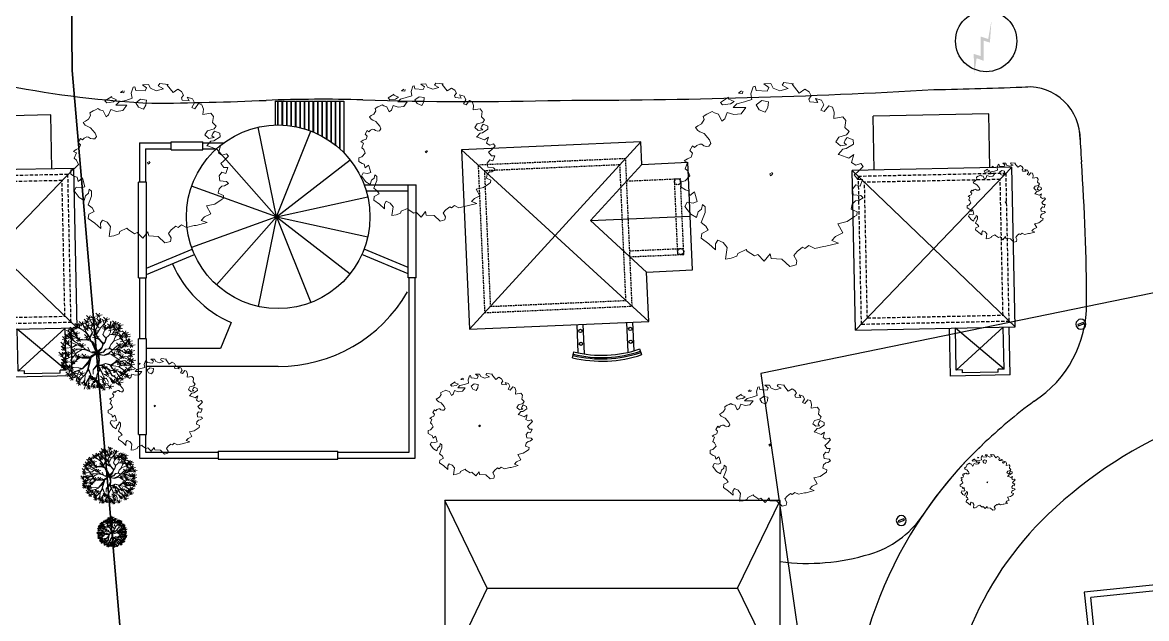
# Model space of a CAD drawing. Extents: x 2080 to 102399, y 2071 to 93424.
# Drawn here: x 84493 to 86183, y 77943 to 78839 of the extents above; entities that cross this region are included whole.
import ezdxf

# ---------------------------------------------------------------- set-up
doc = ezdxf.new("R2010")
doc.units = 0
doc.header["$LTSCALE"] = 20
doc.header["$MEASUREMENT"] = 0
doc.linetypes.add('HIDDEN', pattern=[0.375, 0.25, -0.125])
doc.linetypes.add('HIDDEN2', pattern=[0.1875, 0.125, -0.0625])
for name, color, linetype in [('COLUMN', 31, 'Continuous'), ('ELEC', 11, 'Continuous'), ('pergola', 7, 'Continuous'), ('road', 2, 'Continuous'), ('Roof lilne', 31, 'Continuous'), ('wall', 13, 'Continuous'), ('window sill', 5, 'Continuous')]:
    doc.layers.add(name, color=color, linetype=linetype)
for name, color, linetype, lineweight in [('division', 13, 'Continuous', 18), ('ELETRICIC POST', 80, 'Continuous', 30), ('Mango tree', 96, 'Continuous', 5), ('NEEM TREE', 84, 'Continuous', 5), ('sappotta', 114, 'Continuous', 5), ('tree', 60, 'Continuous', 0)]:
    doc.layers.add(name, color=color, linetype=linetype, lineweight=lineweight)

# ---------------------------------------------------------------- blocks, each defined once
blk = doc.blocks.new('elec post')
at = {"layer": 'ELETRICIC POST', "extrusion": (-0.001585, -0.002676, 0.999995)}
blk.add_hatch(color=1, dxfattribs=at).paths.add_polyline_path([(586.232, 851.826), (586.124, 851.89), (586.058, 851.55), (586.156, 851.806), (586.266, 851.734), (586.343, 852.072), (586.439, 852.015), (586.551, 852.382), (586.424, 852.082), (586.307, 852.154)])
blk.add_hatch(color=1, dxfattribs=at).paths.add_polyline_path([(586.232, 851.826), (586.124, 851.89), (586.058, 851.55), (586.156, 851.806), (586.266, 851.734), (586.343, 852.072), (586.439, 852.015), (586.551, 852.382), (586.424, 852.082), (586.307, 852.154)])
at = {"layer": 'ELETRICIC POST', "color": 3, "extrusion": (9.54098e-18, -0.00311, 0.999995)}
blk.add_circle((586.378, 852.048, -2.65), 0.525, dxfattribs=at)
blk.add_circle((586.378, 852.048, -2.65), 0.525, dxfattribs=at)
blk = doc.blocks.new('NEEM')
at = {"layer": 'sappotta', "linetype": 'Continuous'}
for p, q in [((0.003, 1.132), (-0.083, 1.127)), ((-0.083, 1.127), (-0.023, 1.083)), ((0.03, 1.077), (0.003, 1.132)), ((0.162, 1.144), (0.142, 1.112)), ((0.142, 1.112), (0.216, 1.072)), ((0.283, 1.13), (0.162, 1.144)), ((0.267, 1.123), (0.283, 1.13)), ((0.351, 1.016), (0.267, 1.123)), ((-0.359, 1.043), (-0.396, 1.016)), ((-0.396, 1.016), (-0.345, 1.011)), ((-0.345, 1.011), (-0.34, 1.039)), ((-0.213, 1.092), (-0.242, 1.007)), ((-0.242, 1.007), (-0.23, 0.935)), ((-0.191, 1.099), (-0.213, 1.092)), ((-0.177, 1.048), (-0.191, 1.099)), ((-0.043, 1.039), (-0.177, 1.048)), ((-0.023, 1.083), (-0.043, 1.039)), ((0.114, 1.043), (0.03, 1.077)), ((0.216, 1.072), (0.114, 1.043)), ((0.421, 1.063), (0.351, 1.016)), ((0.473, 1.03), (0.421, 1.063)), ((0.472, 0.942), (0.501, 0.982)), ((0.501, 0.982), (0.473, 1.03)), ((-0.517, 0.963), (-0.614, 0.901)), ((-0.614, 0.901), (-0.589, 0.87)), ((-0.589, 0.87), (-0.494, 0.884)), ((-0.521, 0.945), (-0.521, 0.945)), ((-0.449, 0.913), (-0.521, 0.945)), ((-0.494, 0.884), (-0.449, 0.913)), ((-0.415, 0.884), (-0.459, 0.839)), ((-0.459, 0.839), (-0.303, 0.837)), ((-0.32, 0.906), (-0.415, 0.884)), ((-0.303, 0.837), (-0.361, 0.762)), ((-0.23, 0.935), (-0.32, 0.906)), ((-0.108, 0.922), (-0.177, 0.872)), ((-0.177, 0.872), (-0.139, 0.809)), ((-0.027, 0.908), (-0.108, 0.922)), ((-0.067, 0.78), (-0.034, 0.839)), ((-0.034, 0.839), (-0.027, 0.908)), ((0.483, 0.908), (0.472, 0.942)), ((0.581, 0.9), (0.483, 0.908)), ((0.551, 0.95), (0.581, 0.9)), ((0.627, 0.928), (0.551, 0.95)), ((0.616, 0.806), (0.654, 0.87)), ((0.654, 0.87), (0.627, 0.928)), ((0.715, 0.86), (0.66, 0.788)), ((0.762, 0.844), (0.715, 0.86)), ((0.783, 0.779), (0.762, 0.844)), ((-0.818, 0.692), (-0.85, 0.638)), ((-0.783, 0.757), (-0.83, 0.729)), ((-0.83, 0.729), (-0.826, 0.714)), ((-0.826, 0.714), (-0.818, 0.692)), ((-0.749, 0.774), (-0.783, 0.757)), ((-0.717, 0.789), (-0.749, 0.774)), ((-0.689, 0.772), (-0.717, 0.789)), ((-0.638, 0.758), (-0.689, 0.772)), ((-0.598, 0.672), (-0.638, 0.758)), ((-0.562, 0.699), (-0.598, 0.672)), ((-0.533, 0.776), (-0.562, 0.699)), ((-0.452, 0.75), (-0.533, 0.776)), ((-0.361, 0.762), (-0.452, 0.75)), ((-0.139, 0.809), (-0.067, 0.78)), ((0.66, 0.788), (0.616, 0.806)), ((0.776, 0.704), (0.783, 0.779)), ((0.888, 0.723), (0.776, 0.704)), ((0.924, 0.679), (0.888, 0.723)), ((-0.892, 0.613), (-0.923, 0.594)), ((-0.923, 0.594), (-0.895, 0.555)), ((-0.895, 0.555), (-0.868, 0.54)), ((-0.85, 0.638), (-0.892, 0.613)), ((0.913, 0.591), (0.924, 0.679)), ((0.964, 0.541), (0.913, 0.591)), ((-0.868, 0.54), (-0.818, 0.517)), ((-0.818, 0.517), (-0.752, 0.44)), ((-0.752, 0.44), (-0.735, 0.394)), ((0.804, 0.415), (0.84, 0.475)), ((0.86, 0.367), (0.804, 0.415)), ((0.84, 0.475), (0.934, 0.5)), ((0.917, 0.437), (0.904, 0.404)), ((0.942, 0.471), (0.917, 0.437)), ((0.934, 0.5), (0.964, 0.541)), ((1.014, 0.439), (0.942, 0.471)), ((1.018, 0.389), (1.014, 0.439)), ((-0.96, 0.366), (-0.994, 0.31)), ((-0.994, 0.31), (-0.961, 0.275)), ((-0.935, 0.345), (-0.96, 0.366)), ((-0.908, 0.372), (-0.935, 0.345)), ((-0.87, 0.389), (-0.908, 0.372)), ((-0.846, 0.386), (-0.87, 0.389)), ((-0.821, 0.367), (-0.846, 0.386)), ((-0.788, 0.359), (-0.821, 0.367)), ((-0.757, 0.361), (-0.788, 0.359)), ((-0.735, 0.394), (-0.757, 0.361)), ((0.829, 0.259), (0.888, 0.326)), ((0.933, 0.378), (0.86, 0.367)), ((0.888, 0.326), (0.93, 0.332)), ((0.904, 0.404), (0.933, 0.378)), ((0.93, 0.332), (1.018, 0.389)), ((-1.023, 0.208), (-1.062, 0.182)), ((-1.062, 0.182), (-1.02, 0.162)), ((-1.02, 0.162), (-1.049, 0.084)), ((-0.978, 0.229), (-1.023, 0.208)), ((-0.961, 0.275), (-0.978, 0.229)), ((0.838, 0.262), (0.829, 0.259)), ((0.931, 0.228), (0.838, 0.262)), ((0.962, 0.217), (0.931, 0.228)), ((1.025, 0.259), (0.962, 0.217)), ((0.996, 0.16), (1.025, 0.259)), ((1.046, 0.129), (0.996, 0.16)), ((1.109, 0.149), (1.046, 0.129)), ((1.137, 0.114), (1.109, 0.149)), ((-1.049, 0.084), (-1.017, 0.059)), ((-1.017, 0.059), (-0.991, -0.002)), ((0.02, 0.041), (-0.009, 0.024)), ((-0.009, 0.024), (0, 0)), ((0, 0), (0.014, 0.011)), ((0.014, 0.011), (0.027, 0.031)), ((1.029, 0.011), (1.074, 0.049)), ((1.074, -0.047), (1.029, 0.011)), ((1.074, 0.049), (1.137, 0.114)), ((-1.097, -0.077), (-1.098, -0.14)), ((-1.048, -0.062), (-1.097, -0.077)), ((-0.991, -0.002), (-1.048, -0.062)), ((1.007, -0.166), (1.046, -0.114)), ((1.046, -0.114), (1.1, -0.129)), ((1.129, -0.047), (1.074, -0.047)), ((1.1, -0.129), (1.129, -0.047)), ((-1.098, -0.14), (-1.044, -0.173)), ((-1.044, -0.173), (-1.007, -0.185)), ((-1.007, -0.185), (-0.992, -0.244)), ((-0.992, -0.244), (-0.937, -0.198)), ((-0.937, -0.198), (-0.93, -0.213)), ((-0.93, -0.213), (-0.902, -0.318)), ((1.016, -0.234), (1.007, -0.166)), ((1.11, -0.243), (1.016, -0.234)), ((1.083, -0.306), (1.137, -0.273)), ((1.137, -0.273), (1.11, -0.243)), ((-1.025, -0.325), (-1.052, -0.378)), ((-1.052, -0.378), (-0.982, -0.471)), ((-0.953, -0.336), (-1.025, -0.325)), ((-0.902, -0.318), (-0.953, -0.336)), ((-0.888, -0.446), (-0.848, -0.411)), ((-0.848, -0.411), (-0.837, -0.355)), ((-0.837, -0.355), (-0.803, -0.383)), ((-0.803, -0.383), (-0.803, -0.452)), ((0.992, -0.411), (1.004, -0.349)), ((1.066, -0.443), (0.992, -0.411)), ((1.004, -0.349), (1.045, -0.311)), ((1.045, -0.311), (1.083, -0.306)), ((-0.982, -0.471), (-0.91, -0.516)), ((-0.91, -0.516), (-0.888, -0.446)), ((-0.803, -0.452), (-0.853, -0.576)), ((0.943, -0.565), (1.032, -0.503)), ((1.032, -0.503), (1.061, -0.484)), ((1.061, -0.484), (1.066, -0.443)), ((-0.853, -0.576), (-0.797, -0.619)), ((-0.766, -0.668), (-0.844, -0.71)), ((-0.797, -0.619), (-0.766, -0.668)), ((0.826, -0.591), (0.943, -0.565)), ((0.887, -0.704), (0.826, -0.591)), ((-0.844, -0.71), (-0.852, -0.77)), ((-0.852, -0.77), (-0.758, -0.838)), ((-0.676, -0.836), (-0.649, -0.791)), ((-0.649, -0.791), (-0.582, -0.82)), ((-0.582, -0.82), (-0.534, -0.881)), ((0.68, -0.867), (0.834, -0.828)), ((0.751, -0.797), (0.797, -0.747)), ((0.834, -0.828), (0.751, -0.797)), ((0.797, -0.747), (0.887, -0.704)), ((-0.758, -0.838), (-0.675, -0.912)), ((-0.675, -0.912), (-0.676, -0.836)), ((-0.534, -0.881), (-0.554, -1.025)), ((-0.413, -0.988), (-0.401, -0.955)), ((-0.401, -0.955), (-0.302, -0.907)), ((-0.302, -0.907), (-0.286, -0.926)), ((-0.286, -0.926), (-0.197, -0.986)), ((-0.078, -1.049), (-0.006, -0.96)), ((-0.006, -0.96), (0.006, -1.017)), ((0.287, -0.982), (0.327, -0.932)), ((0.327, -0.932), (0.391, -0.879)), ((0.391, -0.879), (0.423, -0.897)), ((0.423, -0.897), (0.47, -0.86)), ((0.47, -0.86), (0.543, -0.896)), ((0.543, -0.896), (0.652, -0.871)), ((0.652, -0.871), (0.68, -0.867)), ((-0.554, -1.025), (-0.486, -1.015)), ((-0.486, -1.015), (-0.413, -0.988)), ((-0.197, -0.986), (-0.157, -0.969)), ((-0.157, -0.969), (-0.078, -1.049)), ((0.006, -1.017), (0.139, -1.026)), ((0.139, -1.026), (0.236, -1.115)), ((0.236, -1.115), (0.314, -1.096)), ((0.324, -1.046), (0.287, -0.982)), ((0.314, -1.096), (0.324, -1.046))]:
    blk.add_line(p, q, dxfattribs=at)
blk = doc.blocks.new('TREE')
at = {"layer": 'tree', "linetype": 'ByBlock'}
for p, q in [((-0.273, 0.545), (-0.259, 0.653)), ((-0.205, 0.66), (-0.11, 0.584)), ((-0.205, 0.617), (-0.119, 0.642)), ((-0.172, 0.588), (-0.158, 0.695)), ((-0.135, 0.66), (-0.04, 0.584)), ((-0.135, 0.617), (-0.049, 0.642)), ((-0.103, 0.588), (-0.088, 0.695)), ((-0.089, 0.461), (-0.087, 0.635)), ((-0.063, 0.631), (0.032, 0.555)), ((-0.055, 0.643), (-0.052, 0.59)), ((-0.047, 0.644), (-0.047, 0.611)), ((-0.042, 0.6), (-0.035, 0.643)), ((-0.033, 0.707), (0.062, 0.63)), ((-0.033, 0.664), (0.053, 0.689)), ((-0.03, 0.559), (-0.016, 0.666)), ((0.017, 0.613), (0.103, 0.638)), ((0.018, 0.656), (0.113, 0.579)), ((0.029, 0.592), (0.023, 0.645)), ((0.035, 0.641), (0.033, 0.588)), ((0.044, 0.637), (0.039, 0.586)), ((0.05, 0.583), (0.064, 0.691)), ((0.15, 0.552), (0.105, 0.639)), ((0.123, 0.629), (0.219, 0.552)), ((0.156, 0.556), (0.17, 0.664)), ((0.238, 0.515), (0.252, 0.622)), ((-0.561, 0.308), (-0.547, 0.415)), ((-0.51, 0.337), (-0.496, 0.444)), ((-0.501, 0.398), (-0.415, 0.423)), ((-0.5, 0.441), (-0.405, 0.364)), ((-0.452, 0.377), (-0.492, 0.415)), ((-0.47, 0.529), (-0.375, 0.452)), ((-0.47, 0.486), (-0.384, 0.511)), ((-0.468, 0.369), (-0.453, 0.476)), ((-0.437, 0.456), (-0.423, 0.564)), ((-0.314, 0.437), (-0.412, 0.488)), ((-0.314, 0.437), (-0.398, 0.504)), ((-0.398, 0.399), (-0.312, 0.424)), ((-0.397, 0.442), (-0.302, 0.366)), ((-0.388, 0.355), (-0.374, 0.462)), ((-0.365, 0.37), (-0.351, 0.477)), ((-0.362, 0.522), (-0.276, 0.546)), ((-0.361, 0.564), (-0.266, 0.488)), ((-0.329, 0.492), (-0.314, 0.599)), ((-0.295, 0.371), (-0.314, 0.437)), ((-0.306, 0.575), (-0.22, 0.6)), ((-0.29, 0.511), (-0.303, 0.57)), ((-0.206, 0.427), (-0.29, 0.511)), ((-0.241, 0.332), (-0.227, 0.439)), ((-0.224, 0.58), (-0.128, 0.503)), ((-0.224, 0.537), (-0.138, 0.562)), ((-0.207, 0.433), (-0.217, 0.605)), ((-0.12, 0.397), (-0.213, 0.432)), ((-0.108, 0.377), (-0.206, 0.427)), ((-0.191, 0.507), (-0.177, 0.615)), ((-0.14, 0.483), (-0.144, 0.522)), ((-0.112, 0.385), (-0.14, 0.483)), ((-0.118, 0.513), (-0.032, 0.538)), ((-0.117, 0.556), (-0.022, 0.479)), ((-0.081, 0.379), (-0.089, 0.461)), ((-0.085, 0.483), (-0.071, 0.591)), ((-0.063, 0.588), (0.023, 0.613)), ((-0.059, 0.448), (0.036, 0.372)), ((-0.059, 0.406), (0.027, 0.43)), ((-0.052, 0.59), (-0.011, 0.48)), ((-0.005, 0.464), (-0.042, 0.6)), ((-0.026, 0.376), (-0.012, 0.483)), ((-0.009, 0.399), (-0.005, 0.464)), ((-0.003, 0.515), (0.083, 0.54)), ((-0.002, 0.558), (0.093, 0.481)), ((0, 0.398), (0.001, 0.473)), ((0.001, 0.473), (0.029, 0.592)), ((0.039, 0.586), (0.006, 0.477)), ((0.03, 0.485), (0.044, 0.593)), ((0.123, 0.586), (0.209, 0.611)), ((0.177, 0.413), (0.15, 0.552)), ((0.163, 0.545), (0.224, 0.6)), ((0.169, 0.409), (0.163, 0.545)), ((0.181, 0.406), (0.226, 0.503)), ((0.188, 0.422), (0.274, 0.447)), ((0.189, 0.465), (0.284, 0.388)), ((0.205, 0.587), (0.301, 0.511)), ((0.205, 0.544), (0.291, 0.569)), ((0.221, 0.392), (0.235, 0.5)), ((0.226, 0.503), (0.287, 0.569)), ((0.246, 0.432), (0.332, 0.456)), ((0.247, 0.474), (0.342, 0.398)), ((0.265, 0.373), (0.282, 0.487)), ((0.274, 0.368), (0.285, 0.482)), ((0.279, 0.402), (0.293, 0.509)), ((0.282, 0.487), (0.332, 0.535)), ((0.297, 0.5), (0.383, 0.525)), ((0.298, 0.543), (0.393, 0.466)), ((0.33, 0.47), (0.344, 0.578)), ((0.332, 0.416), (0.427, 0.34)), ((0.357, 0.405), (0.397, 0.482)), ((0.364, 0.344), (0.378, 0.451)), ((0.373, 0.553), (0.468, 0.477)), ((0.373, 0.511), (0.459, 0.535)), ((0.405, 0.481), (0.42, 0.589)), ((0.409, 0.429), (0.495, 0.453)), ((0.41, 0.471), (0.505, 0.395)), ((0.411, 0.316), (0.458, 0.439)), ((0.442, 0.399), (0.456, 0.507)), ((0.514, 0.402), (0.6, 0.427)), ((0.515, 0.445), (0.61, 0.369)), ((0.547, 0.373), (0.561, 0.48)), ((-0.641, 0.132), (-0.626, 0.239)), ((-0.624, 0.307), (-0.538, 0.332)), ((-0.623, 0.35), (-0.528, 0.273)), ((-0.601, 0.221), (-0.506, 0.145)), ((-0.591, 0.277), (-0.577, 0.385)), ((-0.509, 0.25), (-0.584, 0.249)), ((-0.568, 0.149), (-0.554, 0.256)), ((-0.565, 0.242), (-0.479, 0.267)), ((-0.564, 0.285), (-0.469, 0.209)), ((-0.478, 0.18), (-0.563, 0.306)), ((-0.543, 0.367), (-0.457, 0.391)), ((-0.542, 0.409), (-0.447, 0.333)), ((-0.532, 0.213), (-0.518, 0.32)), ((-0.449, 0.308), (-0.531, 0.364)), ((-0.48, 0.328), (-0.524, 0.371)), ((-0.475, 0.329), (-0.514, 0.378)), ((-0.476, 0.233), (-0.509, 0.25)), ((-0.395, 0.219), (-0.476, 0.233)), ((-0.354, 0.341), (-0.452, 0.377)), ((-0.39, 0.223), (-0.449, 0.308)), ((-0.447, 0.273), (-0.351, 0.196)), ((-0.447, 0.23), (-0.361, 0.255)), ((-0.407, 0.225), (-0.445, 0.305)), ((-0.414, 0.2), (-0.4, 0.308)), ((-0.235, 0.3), (-0.39, 0.307)), ((-0.299, 0.218), (-0.39, 0.223)), ((-0.295, 0.373), (-0.384, 0.406)), ((-0.284, 0.274), (-0.354, 0.341)), ((-0.26, 0.197), (-0.339, 0.217)), ((-0.312, 0.273), (-0.217, 0.196)), ((-0.312, 0.23), (-0.227, 0.255)), ((-0.262, 0.214), (-0.299, 0.218)), ((-0.252, 0.302), (-0.298, 0.373)), ((-0.233, 0.303), (-0.295, 0.371)), ((-0.26, 0.236), (-0.284, 0.274)), ((-0.28, 0.2), (-0.265, 0.308)), ((-0.274, 0.404), (-0.179, 0.328)), ((-0.274, 0.361), (-0.188, 0.386)), ((-0.248, 0.16), (-0.262, 0.214)), ((-0.243, 0.166), (-0.26, 0.236)), ((-0.122, 0.26), (-0.233, 0.303)), ((-0.203, 0.106), (-0.189, 0.213)), ((-0.123, 0.268), (-0.192, 0.36)), ((-0.08, 0.211), (-0.122, 0.263)), ((-0.075, 0.181), (-0.122, 0.26)), ((-0.075, 0.245), (-0.108, 0.377)), ((-0.106, 0.295), (-0.02, 0.319)), ((-0.105, 0.337), (-0.01, 0.261)), ((-0.095, 0.334), (-0.081, 0.379)), ((-0.083, 0.292), (-0.09, 0.349)), ((-0.077, 0.189), (-0.075, 0.245)), ((-0.073, 0.265), (-0.058, 0.372)), ((0.069, 0.306), (-0.009, 0.399)), ((0.07, 0.32), (0, 0.398)), ((0.002, 0.037), (0.098, 0.216)), ((0.092, 0.251), (0.069, 0.306)), ((0.106, 0.27), (0.07, 0.32)), ((0.075, 0.363), (0.171, 0.286)), ((0.075, 0.32), (0.161, 0.345)), ((0.097, 0.224), (0.092, 0.251)), ((0.098, 0.216), (0.099, 0.176)), ((0.106, 0.267), (0.141, 0.293)), ((0.106, 0.239), (0.143, 0.282)), ((0.111, 0.187), (0.106, 0.239)), ((0.108, 0.29), (0.122, 0.398)), ((0.141, 0.293), (0.169, 0.409)), ((0.143, 0.282), (0.177, 0.413)), ((0.146, 0.28), (0.235, 0.3)), ((0.233, 0.311), (0.147, 0.288)), ((0.171, 0.245), (0.266, 0.168)), ((0.219, 0.164), (0.188, 0.228)), ((0.188, 0.228), (0.219, 0.13)), ((0.203, 0.172), (0.217, 0.28)), ((0.219, 0.161), (0.256, 0.226)), ((0.23, 0.163), (0.264, 0.224)), ((0.235, 0.3), (0.267, 0.359)), ((0.249, 0.312), (0.344, 0.236)), ((0.249, 0.269), (0.335, 0.294)), ((0.258, 0.229), (0.331, 0.294)), ((0.264, 0.224), (0.401, 0.242)), ((0.267, 0.359), (0.357, 0.405)), ((0.282, 0.24), (0.296, 0.347)), ((0.331, 0.373), (0.417, 0.398)), ((0.331, 0.294), (0.411, 0.316)), ((0.343, 0.291), (0.426, 0.31)), ((0.387, 0.266), (0.402, 0.373)), ((0.401, 0.242), (0.545, 0.235)), ((0.412, 0.313), (0.536, 0.357)), ((0.418, 0.213), (0.513, 0.137)), ((0.426, 0.31), (0.537, 0.349)), ((0.542, 0.338), (0.432, 0.308)), ((0.444, 0.355), (0.539, 0.278)), ((0.444, 0.312), (0.53, 0.337)), ((0.451, 0.141), (0.465, 0.248)), ((0.477, 0.283), (0.491, 0.39)), ((0.482, 0.194), (0.552, 0.312)), ((0.543, 0.287), (0.638, 0.21)), ((0.543, 0.244), (0.629, 0.269)), ((0.545, 0.235), (0.583, 0.261)), ((0.576, 0.214), (0.59, 0.322)), ((-0.696, 0.067), (-0.61, 0.091)), ((-0.695, 0.109), (-0.6, 0.033)), ((-0.674, 0.161), (-0.588, 0.186)), ((-0.673, 0.204), (-0.578, 0.127)), ((-0.663, 0.037), (-0.649, 0.145)), ((-0.551, 0.034), (-0.643, -0.019)), ((-0.554, 0.036), (-0.634, 0.064)), ((-0.52, 0.114), (-0.622, 0.141)), ((-0.617, 0.009), (-0.522, -0.068)), ((-0.603, 0.078), (-0.517, 0.103)), ((-0.602, 0.121), (-0.507, 0.045)), ((-0.601, 0.179), (-0.515, 0.203)), ((-0.585, -0.064), (-0.571, 0.044)), ((-0.57, 0.049), (-0.556, 0.156)), ((-0.443, 0.057), (-0.551, 0.034)), ((-0.459, 0.055), (-0.523, 0.114)), ((-0.444, 0.06), (-0.52, 0.114)), ((-0.518, 0.024), (-0.423, -0.053)), ((-0.518, -0.019), (-0.433, 0.006)), ((-0.481, 0.182), (-0.517, 0.182)), ((-0.486, -0.048), (-0.471, 0.059)), ((-0.422, 0.097), (-0.478, 0.18)), ((-0.4, 0.037), (-0.443, 0.057)), ((-0.41, 0.046), (-0.425, 0.1)), ((-0.393, 0.041), (-0.422, 0.097)), ((-0.207, 0.033), (-0.4, 0.037)), ((-0.228, 0.012), (-0.389, 0.033)), ((-0.21, 0.018), (-0.329, -0.041)), ((-0.132, 0.037), (-0.324, -0.049)), ((-0.214, 0.023), (-0.282, 0.029)), ((-0.156, 0.05), (-0.248, 0.16)), ((-0.128, 0.063), (-0.243, 0.166)), ((-0.236, 0.178), (-0.14, 0.101)), ((-0.236, 0.135), (-0.15, 0.16)), ((-0.141, 0.058), (-0.223, 0.145)), ((-0.201, 0.034), (-0.21, 0.018)), ((-0.127, 0.055), (-0.201, 0.034)), ((-0.126, 0.049), (-0.197, 0.023)), ((0, 0), (-0.132, 0.037)), ((0, 0), (-0.126, 0.049)), ((-0.038, 0.025), (-0.118, 0.056)), ((-0.062, 0.105), (-0.077, 0.189)), ((-0.055, 0.145), (-0.076, 0.201)), ((-0.042, 0.069), (-0.062, 0.105)), ((-0.061, 0.128), (-0.023, 0.204)), ((-0.056, 0.1), (-0.061, 0.128)), ((-0.013, 0.029), (-0.058, 0.078)), ((0.006, 0.047), (-0.056, 0.1)), ((-0.003, 0.034), (-0.042, 0.069)), ((-0.005, 0.03), (-0.038, 0.025)), ((0, 0.003), (-0.026, -0.046)), ((-0.019, 0.017), (-0.002, 0.014)), ((0, 0.003), (-0.014, -0.047)), ((0.04, 0.032), (-0.005, 0.03)), ((-0.002, 0.014), (0.04, 0.032)), ((0, 0), (0.044, 0.025)), ((0, 0), (0.091, -0.073)), ((0, 0), (0.139, -0.009)), ((0.016, 0.04), (0.088, 0.177)), ((0.043, 0.047), (0.016, 0.04)), ((0.088, 0.177), (0.038, 0.06)), ((0.099, 0.176), (0.043, 0.047)), ((0.044, 0.025), (0.111, 0.187)), ((0.046, 0.011), (0.134, 0.001)), ((0.134, 0.001), (0.198, 0.023)), ((0.139, -0.009), (0.204, 0.018)), ((0.198, 0.023), (0.21, 0.064)), ((0.204, 0.018), (0.217, 0.054)), ((0.208, 0.013), (0.249, 0.015)), ((0.21, 0.064), (0.221, 0.147)), ((0.214, 0.023), (0.246, 0.017)), ((0.217, 0.054), (0.23, 0.163)), ((0.246, 0.017), (0.311, 0.048)), ((0.249, 0.015), (0.323, 0.041)), ((0.311, 0.048), (0.336, 0.133)), ((0.317, 0.046), (0.389, 0.033)), ((0.336, 0.133), (0.424, 0.159)), ((0.389, 0.033), (0.456, 0.05)), ((0.394, 0.036), (0.45, 0.001)), ((0.403, 0.15), (0.428, 0.151)), ((0.418, 0.17), (0.504, 0.195)), ((0.424, 0.159), (0.482, 0.194)), ((0.424, 0.159), (0.503, 0.136)), ((0.428, 0.151), (0.498, 0.132)), ((0.539, -0.18), (0.432, 0.012)), ((0.45, 0.001), (0.533, 0.007)), ((0.453, 0.094), (0.548, 0.017)), ((0.456, 0.05), (0.507, 0.095)), ((0.466, 0.002), (0.561, -0.075)), ((0.492, 0.113), (0.578, 0.138)), ((0.493, 0.156), (0.588, 0.079)), ((0.496, 0.109), (0.591, 0.032)), ((0.503, 0.136), (0.618, 0.152)), ((0.507, 0.097), (0.612, 0.171)), ((0.507, 0.095), (0.572, 0.089)), ((0.525, 0.083), (0.539, 0.191)), ((0.525, 0.036), (0.611, 0.061)), ((0.533, 0.007), (0.64, -0.062)), ((0.536, 0.007), (0.638, -0.031)), ((0.558, 0.007), (0.572, 0.114)), ((0.572, 0.089), (0.628, 0.107)), ((0.582, -0.077), (0.597, 0.031)), ((0.591, 0.075), (0.677, 0.099)), ((0.592, 0.117), (0.687, 0.041)), ((0.61, -0.014), (0.696, 0.011)), ((0.611, 0.029), (0.706, -0.047)), ((0.624, 0.045), (0.638, 0.152)), ((0.643, -0.043), (0.657, 0.064)), ((-0.682, -0.055), (-0.587, -0.131)), ((-0.682, -0.098), (-0.597, -0.073)), ((-0.669, -0.223), (-0.583, -0.198)), ((-0.65, -0.127), (-0.635, -0.02)), ((-0.454, -0.073), (-0.64, -0.051)), ((-0.529, -0.128), (-0.626, -0.133)), ((-0.621, -0.164), (-0.525, -0.241)), ((-0.621, -0.207), (-0.535, -0.182)), ((-0.618, -0.034), (-0.532, -0.009)), ((-0.526, -0.13), (-0.611, -0.175)), ((-0.455, -0.168), (-0.611, -0.187)), ((-0.607, -0.197), (-0.556, -0.183)), ((-0.553, -0.188), (-0.605, -0.205)), ((-0.599, -0.312), (-0.585, -0.204)), ((-0.588, -0.237), (-0.574, -0.129)), ((-0.468, -0.173), (-0.583, -0.255)), ((-0.477, -0.172), (-0.553, -0.188)), ((-0.454, -0.076), (-0.529, -0.128)), ((-0.407, -0.172), (-0.477, -0.172)), ((-0.469, -0.176), (-0.374, -0.253)), ((-0.469, -0.219), (-0.384, -0.194)), ((-0.387, -0.146), (-0.455, -0.168)), ((-0.334, -0.044), (-0.454, -0.076)), ((-0.342, -0.062), (-0.452, -0.073)), ((-0.437, -0.248), (-0.422, -0.141)), ((-0.417, -0.165), (-0.398, -0.159)), ((-0.407, -0.172), (-0.4, -0.227)), ((-0.324, -0.049), (-0.4, -0.184)), ((-0.4, -0.184), (-0.39, -0.275)), ((-0.329, -0.041), (-0.387, -0.146)), ((-0.285, -0.131), (-0.347, -0.181)), ((-0.171, -0.129), (-0.285, -0.131)), ((-0.172, -0.14), (-0.282, -0.134)), ((-0.188, -0.191), (-0.235, -0.311)), ((-0.161, -0.155), (-0.227, -0.298)), ((-0.163, -0.13), (-0.188, -0.191)), ((-0.078, -0.099), (-0.163, -0.13)), ((-0.133, -0.136), (-0.161, -0.155)), ((-0.16, -0.164), (-0.132, -0.198)), ((-0.069, -0.103), (-0.158, -0.138)), ((-0.149, -0.159), (-0.079, -0.113)), ((-0.149, -0.159), (-0.133, -0.192)), ((-0.139, -0.291), (-0.125, -0.184)), ((-0.133, -0.192), (-0.055, -0.238)), ((-0.132, -0.198), (-0.107, -0.275)), ((-0.026, -0.046), (-0.078, -0.099)), ((-0.014, -0.047), (-0.069, -0.103)), ((0.004, -0.038), (-0.063, -0.105)), ((0.079, -0.072), (-0.003, -0.031)), ((-0.003, -0.05), (0.044, -0.129)), ((0, -0.016), (0.079, -0.072)), ((0.007, -0.04), (0.046, -0.126)), ((0.022, -0.012), (0.134, -0.013)), ((0.129, -0.165), (0.041, -0.112)), ((0.044, -0.129), (0.133, -0.189)), ((0.046, -0.126), (0.13, -0.176)), ((0.078, -0.078), (0.151, -0.08)), ((0.091, -0.073), (0.155, -0.074)), ((0.13, -0.176), (0.158, -0.274)), ((0.132, -0.17), (0.336, -0.203)), ((0.151, -0.08), (0.196, -0.117)), ((0.155, -0.074), (0.169, -0.091)), ((0.169, -0.091), (0.199, -0.117)), ((0.172, -0.286), (0.187, -0.178)), ((0.199, -0.117), (0.211, -0.159)), ((0.2, -0.122), (0.28, -0.1)), ((0.291, -0.098), (0.201, -0.111)), ((0.211, -0.159), (0.258, -0.235)), ((0.216, -0.119), (0.216, -0.153)), ((0.216, -0.153), (0.259, -0.224)), ((0.28, -0.1), (0.361, -0.1)), ((0.323, -0.198), (0.418, -0.275)), ((0.336, -0.203), (0.433, -0.262)), ((0.355, -0.099), (0.432, -0.075)), ((0.355, -0.27), (0.37, -0.163)), ((0.361, -0.1), (0.461, -0.159)), ((0.429, -0.202), (0.524, -0.279)), ((0.432, -0.075), (0.535, -0.071)), ((0.451, -0.001), (0.547, -0.192)), ((0.461, -0.159), (0.582, -0.147)), ((0.461, -0.275), (0.475, -0.167)), ((0.466, -0.041), (0.552, -0.016)), ((0.488, -0.218), (0.503, -0.11)), ((0.498, -0.069), (0.584, -0.044)), ((0.499, -0.026), (0.594, -0.103)), ((0.514, -0.191), (0.529, -0.084)), ((0.547, -0.192), (0.592, -0.243)), ((0.55, -0.004), (0.645, -0.081)), ((0.55, -0.047), (0.636, -0.022)), ((0.554, -0.182), (0.649, -0.259)), ((0.554, -0.225), (0.639, -0.2)), ((0.634, -0.043), (0.557, -0.003)), ((0.562, -0.138), (0.658, -0.214)), ((0.562, -0.181), (0.648, -0.156)), ((0.582, -0.147), (0.612, -0.162)), ((0.595, -0.21), (0.609, -0.103)), ((-0.632, -0.239), (-0.536, -0.316)), ((-0.632, -0.282), (-0.546, -0.257)), ((-0.506, -0.281), (-0.565, -0.299)), ((-0.558, -0.304), (-0.462, -0.38)), ((-0.558, -0.347), (-0.472, -0.322)), ((-0.525, -0.376), (-0.511, -0.269)), ((-0.478, -0.282), (-0.508, -0.303)), ((-0.37, -0.277), (-0.506, -0.281)), ((-0.417, -0.327), (-0.504, -0.395)), ((-0.423, -0.345), (-0.497, -0.402)), ((-0.488, -0.392), (-0.392, -0.468)), ((-0.488, -0.435), (-0.402, -0.41)), ((-0.484, -0.411), (-0.423, -0.345)), ((-0.409, -0.34), (-0.482, -0.422)), ((-0.461, -0.26), (-0.365, -0.337)), ((-0.461, -0.303), (-0.375, -0.278)), ((-0.455, -0.464), (-0.441, -0.357)), ((-0.428, -0.333), (-0.414, -0.225)), ((-0.404, -0.341), (-0.422, -0.465)), ((-0.395, -0.276), (-0.417, -0.327)), ((-0.39, -0.275), (-0.409, -0.34)), ((-0.4, -0.227), (-0.395, -0.276)), ((-0.37, -0.277), (-0.303, -0.243)), ((-0.325, -0.247), (-0.37, -0.277)), ((-0.366, -0.501), (-0.351, -0.394)), ((-0.279, -0.382), (-0.343, -0.421)), ((-0.342, -0.35), (-0.247, -0.426)), ((-0.342, -0.393), (-0.256, -0.368)), ((-0.206, -0.219), (-0.325, -0.247)), ((-0.309, -0.422), (-0.295, -0.315)), ((-0.303, -0.243), (-0.21, -0.231)), ((-0.239, -0.305), (-0.279, -0.382)), ((-0.276, -0.387), (-0.268, -0.436)), ((-0.235, -0.311), (-0.207, -0.482)), ((-0.222, -0.35), (-0.127, -0.426)), ((-0.222, -0.392), (-0.137, -0.368)), ((-0.19, -0.422), (-0.175, -0.315)), ((-0.114, -0.27), (-0.177, -0.373)), ((-0.172, -0.262), (-0.086, -0.237)), ((-0.171, -0.219), (-0.076, -0.295)), ((-0.112, -0.359), (-0.155, -0.473)), ((-0.106, -0.381), (-0.152, -0.472)), ((-0.127, -0.208), (-0.055, -0.238)), ((-0.117, -0.218), (-0.106, -0.28)), ((-0.107, -0.275), (-0.112, -0.359)), ((-0.11, -0.295), (-0.106, -0.381)), ((-0.102, -0.288), (-0.096, -0.39)), ((-0.096, -0.39), (-0.033, -0.466)), ((-0.091, -0.412), (0.004, -0.489)), ((-0.019, -0.332), (-0.084, -0.48)), ((-0.059, -0.485), (-0.045, -0.377)), ((-0.055, -0.238), (-0.018, -0.338)), ((-0.011, -0.334), (-0.049, -0.242)), ((-0.049, -0.39), (-0.027, -0.322)), ((-0.018, -0.338), (0.05, -0.461)), ((-0.008, -0.336), (0.113, -0.369)), ((-0.008, -0.35), (0.116, -0.374)), ((0.07, -0.421), (0.156, -0.396)), ((0.071, -0.378), (0.166, -0.455)), ((0.101, -0.498), (0.115, -0.391)), ((0.103, -0.45), (0.117, -0.343)), ((0.113, -0.369), (0.15, -0.424)), ((0.118, -0.365), (0.26, -0.428)), ((0.14, -0.213), (0.235, -0.29)), ((0.14, -0.256), (0.226, -0.231)), ((0.145, -0.229), (0.153, -0.393)), ((0.158, -0.274), (0.224, -0.316)), ((0.191, -0.413), (0.277, -0.388)), ((0.192, -0.37), (0.287, -0.447)), ((0.224, -0.316), (0.223, -0.378)), ((0.223, -0.378), (0.261, -0.503)), ((0.224, -0.442), (0.238, -0.335)), ((0.226, -0.313), (0.278, -0.369)), ((0.235, -0.259), (0.331, -0.336)), ((0.235, -0.302), (0.321, -0.277)), ((0.258, -0.235), (0.307, -0.28)), ((0.259, -0.224), (0.326, -0.243)), ((0.268, -0.332), (0.282, -0.224)), ((0.309, -0.274), (0.269, -0.233)), ((0.269, -0.233), (0.328, -0.252)), ((0.307, -0.28), (0.318, -0.39)), ((0.317, -0.417), (0.403, -0.392)), ((0.318, -0.374), (0.413, -0.451)), ((0.318, -0.39), (0.376, -0.506)), ((0.322, -0.241), (0.408, -0.216)), ((0.401, -0.488), (0.324, -0.398)), ((0.326, -0.243), (0.348, -0.287)), ((0.348, -0.287), (0.422, -0.314)), ((0.35, -0.281), (0.568, -0.298)), ((0.35, -0.446), (0.364, -0.339)), ((0.392, -0.3), (0.558, -0.305)), ((0.404, -0.509), (0.418, -0.401)), ((0.405, -0.334), (0.491, -0.309)), ((0.406, -0.291), (0.501, -0.368)), ((0.422, -0.314), (0.489, -0.409)), ((0.438, -0.363), (0.453, -0.256)), ((0.459, -0.372), (0.554, -0.449)), ((0.459, -0.415), (0.545, -0.39)), ((0.488, -0.336), (0.574, -0.311)), ((0.489, -0.293), (0.584, -0.369)), ((0.492, -0.444), (0.506, -0.337)), ((0.5, -0.309), (0.586, -0.284)), ((0.521, -0.365), (0.535, -0.258)), ((0.528, -0.209), (0.623, -0.285)), ((0.528, -0.252), (0.613, -0.227)), ((-0.475, -0.506), (-0.389, -0.482)), ((-0.474, -0.464), (-0.379, -0.54)), ((-0.442, -0.536), (-0.428, -0.429)), ((-0.399, -0.472), (-0.313, -0.447)), ((-0.398, -0.429), (-0.303, -0.505)), ((-0.343, -0.421), (-0.396, -0.488)), ((-0.38, -0.584), (-0.294, -0.559)), ((-0.379, -0.541), (-0.284, -0.618)), ((-0.347, -0.614), (-0.333, -0.506)), ((-0.268, -0.436), (-0.288, -0.496)), ((-0.255, -0.573), (-0.169, -0.548)), ((-0.254, -0.53), (-0.159, -0.607)), ((-0.213, -0.463), (-0.252, -0.579)), ((-0.209, -0.482), (-0.24, -0.585)), ((-0.207, -0.482), (-0.235, -0.596)), ((-0.222, -0.602), (-0.208, -0.495)), ((-0.186, -0.702), (-0.172, -0.595)), ((-0.185, -0.589), (-0.099, -0.564)), ((-0.184, -0.546), (-0.089, -0.622)), ((-0.142, -0.549), (-0.158, -0.619)), ((-0.155, -0.473), (-0.142, -0.549)), ((-0.152, -0.475), (-0.115, -0.511)), ((-0.152, -0.618), (-0.138, -0.511)), ((-0.128, -0.611), (-0.033, -0.688)), ((-0.096, -0.683), (-0.081, -0.576)), ((-0.092, -0.455), (-0.006, -0.43)), ((-0.063, -0.521), (-0.092, -0.63)), ((-0.034, -0.463), (-0.063, -0.521)), ((-0.046, -0.61), (0.04, -0.585)), ((-0.045, -0.567), (0.05, -0.644)), ((-0.033, -0.466), (-0.018, -0.508)), ((-0.018, -0.508), (-0.018, -0.637)), ((-0.017, -0.547), (0.01, -0.641)), ((-0.013, -0.64), (0.001, -0.532)), ((-0.002, -0.637), (-0.013, -0.583)), ((0.004, -0.728), (0.018, -0.621)), ((0.01, -0.616), (0.096, -0.591)), ((0.011, -0.573), (0.106, -0.649)), ((0.043, -0.645), (0.057, -0.538)), ((0.05, -0.461), (0.132, -0.517)), ((0.051, -0.469), (0.065, -0.634)), ((0.074, -0.635), (0.052, -0.477)), ((0.068, -0.426), (0.164, -0.502)), ((0.068, -0.469), (0.154, -0.444)), ((0.077, -0.644), (0.163, -0.62)), ((0.078, -0.602), (0.173, -0.678)), ((0.11, -0.674), (0.125, -0.567)), ((0.12, -0.496), (0.216, -0.573)), ((0.12, -0.539), (0.206, -0.514)), ((0.132, -0.517), (0.198, -0.609)), ((0.15, -0.424), (0.207, -0.482)), ((0.153, -0.568), (0.167, -0.461)), ((0.178, -0.59), (0.274, -0.666)), ((0.178, -0.633), (0.264, -0.608)), ((0.207, -0.482), (0.209, -0.59)), ((0.211, -0.662), (0.225, -0.555)), ((0.239, -0.56), (0.325, -0.535)), ((0.24, -0.517), (0.335, -0.593)), ((0.244, -0.559), (0.339, -0.635)), ((0.244, -0.602), (0.33, -0.577)), ((0.247, -0.45), (0.265, -0.545)), ((0.26, -0.428), (0.35, -0.533)), ((0.261, -0.503), (0.292, -0.568)), ((0.266, -0.53), (0.284, -0.575)), ((0.272, -0.589), (0.286, -0.482)), ((0.277, -0.631), (0.291, -0.524)), ((0.319, -0.476), (0.415, -0.553)), ((0.319, -0.519), (0.405, -0.494)), ((0.352, -0.548), (0.366, -0.441)), ((0.391, -0.495), (0.362, -0.453)), ((0.362, -0.453), (0.382, -0.505)), ((0.371, -0.479), (0.457, -0.454)), ((0.372, -0.436), (0.467, -0.513)), ((-0.219, -0.63), (-0.123, -0.707)), ((-0.219, -0.673), (-0.133, -0.648)), ((-0.128, -0.654), (-0.043, -0.629)), ((-0.029, -0.656), (0.067, -0.732)), ((-0.029, -0.698), (0.057, -0.674))]:
    blk.add_line(p, q, dxfattribs=at)
blk = doc.blocks.new('A$C4BBE2067')
for p, q in [((9, 393), (9, 321)), ((9, 393), (99, 393)), ((99, 393), (99, 321)), ((18, 384), (18, 321)), ((18, 384), (27, 384)), ((18, 384), (90, 321)), ((90, 384), (18, 321)), ((27, 388.5), (27, 384)), ((27, 388.5), (81, 388.5)), ((81, 384), (81, 388.5)), ((81, 384), (90, 384)), ((90, 384), (90, 321))]:
    blk.add_line(p, q)
at = {"layer": 'Roof lilne'}
for p, q in [((0, 321), (0, 81)), ((240, 321), (0, 321)), ((240, 321), (0, 81)), ((0, 321), (240, 81)), ((240, 321), (240, 81)), ((0, 81), (240, 81)), ((33, 81), (33, 0)), ((207, 81), (207, 0)), ((33, 0), (207, 0))]:
    blk.add_line(p, q, dxfattribs=at)
at = {"layer": 'wall', "color": 7, "linetype": 'HIDDEN'}
for p, q in [((9, 312), (9, 90)), ((231, 312), (9, 312)), ((231, 312), (231, 90)), ((18, 303), (18, 99)), ((222, 303), (18, 303)), ((222, 303), (222, 99)), ((9, 90), (231, 90)), ((18, 99), (222, 99))]:
    blk.add_line(p, q, dxfattribs=at)
blk = doc.blocks.new('A$C16A84746')
at = {"layer": 'ELEC'}
blk.add_lwpolyline([(14.9, 44.1), (61.5, 44.1), (61.5, 32.9), (14.9, 32.9)], close=True, dxfattribs=at)
blk.add_circle((38.5, 38.5), 38.5, dxfattribs=at)
blk = doc.blocks.new('A$C0F5A63FB')
at = {"layer": 'Roof lilne', "ltscale": 0.5}
for p, q in [((-115.8, -62.3), (-179.5, 69.7)), ((260.7, -62.3), (324.5, 69.7)), ((-115.8, -62.3), (-179.5, -194.3)), ((-115.8, -62.3), (260.7, -62.3)), ((260.7, -62.3), (324.5, -194.3))]:
    blk.add_line(p, q, dxfattribs=at)
blk.add_lwpolyline([(324.5, -194.3), (324.5, 69.7), (-179.5, 69.7), (-179.5, -194.3)], close=True, dxfattribs=at)
blk = doc.blocks.new('A$C7BDB2ADA')
at = {"linetype": 'HIDDEN2'}
for p, q in [((25.7, 57), (97.7, 57)), ((97.7, -57), (97.7, 57)), ((106.7, -57), (106.7, 57)), ((25.7, -48), (106.7, -48)), ((25.7, -57), (106.7, -57))]:
    blk.add_line(p, q, dxfattribs=at)
blk.add_line((97.7, 57), (106.7, 57))
at = {"layer": 'COLUMN', "linetype": 'HIDDEN2'}
for centre in [(102.2, 52.5), (102.2, -52.5)]:
    blk.add_circle(centre, 4.5, dxfattribs=at)
at = {"layer": 'Roof lilne', "linetype": 'Continuous'}
for p, q in [((-220.3, 114.7), (-220.3, -155.3)), ((49.7, 114.7), (-220.3, 114.7)), ((-220.3, -155.3), (49.7, 114.7)), ((-220.3, 114.7), (49.7, -155.3)), ((49.7, 81), (49.7, 114.7)), ((-31.3, 0), (49.7, 81)), ((49.7, 81), (118.7, 81)), ((118.7, -81), (118.7, 81)), ((-31.3, 0), (118.7, 0)), ((-31.3, 0), (49.7, -81)), ((49.7, -155.3), (49.7, -81)), ((49.7, -81), (118.7, -81)), ((-220.3, -155.3), (49.7, -155.3))]:
    blk.add_line(p, q, dxfattribs=at)
at = {"layer": 'wall', "color": 2, "linetype": 'HIDDEN2'}
for p, q in [((25.7, 90.7), (-196.3, 90.7)), ((-196.3, 90.7), (-196.3, -131.3)), ((25.7, -131.3), (25.7, 90.7)), ((-187.3, 81.7), (-187.3, -122.3)), ((16.7, 81.7), (-187.3, 81.7)), ((16.7, -122.3), (16.7, 81.7)), ((-196.3, -131.3), (25.7, -131.3)), ((-187.3, -122.3), (16.7, -122.3))]:
    blk.add_line(p, q, dxfattribs=at)
at = {"layer": 'wall', "color": 7}
for p, q in [((-58.3, -198), (-58.3, -155.3)), ((-49.3, -200), (-49.3, -155.3)), ((16.7, -200.4), (16.7, -155.3)), ((25.7, -198.5), (25.7, -155.3)), ((-67.3, -204.9), (-64.8, -196.2)), ((36.9, -204.9), (34.4, -196.2))]:
    blk.add_line(p, q, dxfattribs=at)
for centre in [(-53.7, -165.1), (21.3, -165.3), (-53.7, -184.5), (21.3, -184.7)]:
    blk.add_circle(centre, 2.45, dxfattribs=at)
at = {"layer": 'window sill', "color": 7}
for radius in [183.6, 181.6, 178.1, 187.1]:
    blk.add_arc((-15.2, -25.1), radius, 253.8271, 286.1729, dxfattribs=at)
blk = doc.blocks.new('A$C4CC23D53')
for p, q in [((-142.2, 177.2), (-322.2, 177.2)), ((-322.2, 177.2), (-322.2, 165.2)), ((-142.2, 165.2), (-142.2, 177.2)), ((-142.2, 165.2), (-322.2, 165.2)), ((-34.5, 139.9), (-34.5, -4)), ((-22.5, 139.9), (-34.5, 139.9)), ((-22.5, 139.9), (-22.5, -4)), ((-232.2, 37.7), (-34.5, 37.7)), ((-161.5, -28.3), (-145.4, 10.5)), ((-145.4, 10.5), (-34.5, 10.5)), ((-34.5, -4), (-22.5, -4)), ((-439.5, -95.3), (-439.5, -235.3)), ((-439.5, -95.3), (-427.5, -95.3)), ((-427.5, -95.3), (-427.5, -235.3)), ((-22.5, -95.4), (-34.5, -95.4)), ((-34.5, -95.4), (-34.5, -239.3)), ((-22.5, -95.4), (-22.5, -239.3)), ((-427.5, -235.3), (-439.5, -235.3)), ((-34.5, -239.3), (-22.5, -239.3)), ((-71.2, -287.8), (-119.2, -287.8)), ((-119.2, -287.8), (-119.2, -299.8)), ((-71.2, -299.8), (-119.2, -299.8)), ((-71.2, -287.8), (-71.2, -299.8))]:
    blk.add_line(p, q)
at = {"color": 9}
for q in [(-281.5, -58.3), (-202.4, -52.4), (-139.3, -85.2), (-340.3, -101.4), (-102.2, -141), (-367, -157.3), (-367, -217.2), (-340.3, -273.1), (-281.5, -316.2), (-202.4, -322.1), (-139.3, -289.3), (-102.2, -233.4)]:
    blk.add_line((-229.9, -187.2), q, dxfattribs=at)
for radius, start, end in [(225, 90, 149.8537), (174, 23.982, 66.018)]:
    blk.add_arc((-232.2, -187.3), radius, start, end)
at = {"layer": 'pergola'}
for p, q in [((-331.2, -361.3), (-331.2, -283.5)), ((-325.2, -361.3), (-325.2, -289.3)), ((-324.6, -361.3), (-324.6, -289.9)), ((-318.6, -361.3), (-318.6, -295)), ((-317.9, -361.3), (-317.9, -295.5)), ((-311.9, -361.3), (-311.9, -300)), ((-311.2, -361.3), (-311.2, -300.4)), ((-305.2, -361.3), (-305.2, -304.4)), ((-304.6, -361.3), (-304.6, -304.8)), ((-298.6, -361.3), (-298.6, -308.3)), ((-297.9, -361.3), (-297.9, -308.7)), ((-291.9, -361.3), (-291.9, -311.7)), ((-291.3, -361.3), (-291.3, -312)), ((-285.3, -361.3), (-285.3, -314.7)), ((-284.6, -361.3), (-284.6, -315)), ((-278.6, -361.3), (-278.6, -317.3)), ((-278, -361.3), (-278, -317.5)), ((-272, -361.3), (-272, -319.5)), ((-271.3, -361.3), (-271.3, -319.7)), ((-265.3, -361.3), (-265.3, -321.3)), ((-264.7, -361.3), (-264.7, -321.4)), ((-258.7, -361.3), (-258.7, -322.8)), ((-258, -361.3), (-258, -322.9)), ((-252, -361.3), (-252, -323.9)), ((-251.3, -361.3), (-251.3, -324)), ((-245.3, -361.3), (-245.3, -324.7)), ((-244.7, -361.3), (-244.7, -324.7)), ((-238.7, -361.3), (-238.7, -325.2)), ((-238, -361.3), (-238, -325.2)), ((-232, -361.3), (-232, -325.3)), ((-231.5, -361.3), (-231.5, -325.3)), ((-227.7, -361.3), (-227.7, -325.2)), ((-325.2, -361.3), (-331.2, -361.3)), ((-318.6, -361.3), (-324.6, -361.3)), ((-311.9, -361.3), (-317.9, -361.3)), ((-305.2, -361.3), (-311.2, -361.3)), ((-298.6, -361.3), (-304.6, -361.3)), ((-291.9, -361.3), (-297.9, -361.3)), ((-285.3, -361.3), (-291.3, -361.3)), ((-278.6, -361.3), (-284.6, -361.3)), ((-272, -361.3), (-278, -361.3)), ((-265.3, -361.3), (-271.3, -361.3)), ((-258.7, -361.3), (-264.7, -361.3)), ((-252, -361.3), (-258, -361.3)), ((-245.3, -361.3), (-251.3, -361.3)), ((-238.7, -361.3), (-244.7, -361.3)), ((-232, -361.3), (-238, -361.3)), ((-227.7, -361.3), (-231.5, -361.3))]:
    blk.add_line(p, q, dxfattribs=at)
at = {"layer": 'wall', "color": 2}
for p, q in [((-322.2, 175.7), (-438, 175.7)), ((-438, 175.7), (-438, -95.3)), ((-24, 175.7), (-142.2, 175.7)), ((-24, 139.9), (-24, 175.7)), ((-322.2, 166.7), (-429, 166.7)), ((-429, 166.7), (-429, -95.3)), ((-33, 166.7), (-142.2, 166.7)), ((-33, 139.9), (-33, 166.7)), ((-33, -95.4), (-33, -4)), ((-24, -95.4), (-24, -4)), ((-34.5, -100.5), (-106.5, -130.4)), ((-427.5, -101.5), (-357.9, -130.4)), ((-427.5, -111.3), (-361.4, -138.7)), ((-34.5, -110.3), (-103.1, -138.7)), ((-364.6, -226.3), (-427.5, -226.3)), ((-361.6, -235.3), (-427.5, -235.3)), ((-33, -289.3), (-33, -239.3)), ((-24, -298.3), (-24, -239.3)), ((-119.2, -298.3), (-150.2, -298.3)), ((-119.2, -289.3), (-139.3, -289.3)), ((-33, -289.3), (-71.2, -289.3)), ((-24, -298.3), (-71.2, -298.3))]:
    blk.add_line(p, q, dxfattribs=at)
blk.add_circle((-232.2, -187.3), 138, dxfattribs=at)
blk = doc.blocks.new('A$C46191403')
blk.add_blockref('A$C4CC23D53', (34.5, 95.4))
blk = doc.blocks.new('A$C37FB65D7')
at = {"layer": 'wall', "color": 2}
for p, q in [((-141, 208.5), (-291, 208.5)), ((-291, 208.5), (-291, 148.5)), ((-282, 139.5), (-282, 199.5)), ((-141, 199.5), (-282, 199.5))]:
    blk.add_line(p, q, dxfattribs=at)

msp = doc.modelspace()

# ---------------------------------------------------------------- linework, layer by layer
at = {"ltscale": 0.5}
msp.add_lwpolyline([(87220.511, 77164.26), (86956.41, 78588.41), (85602.634, 78310.912), (85816.414, 76825.716), (87220.511, 77164.26)], dxfattribs=at)
at = {"layer": 'division', "lineweight": 35, "ltscale": 0.25}
for q in [(84552.02, 80276.174), (84776.314, 76344.039)]:
    msp.add_line((84567.485, 78766.38), q, dxfattribs=at)
at = {"layer": 'road', "linetype": 'Continuous', "ltscale": 0.5}
for centre, radius, start, end in [((84771.895, 80312.518), 1597.595, 251.370499, 266.965628), ((85296.896, 88687.152), 9965.498, 270.0255808, 273.2562607), ((85376.567, 98102.372), 19370.735, 271.438816, 271.8566524), ((86004.979, 78664.014), 77.796, 359.076172, 93.099829), ((84639.633, 83859.483), 5142.541, 270.531388, 272.447282), ((84941.901, 76609.5), 2113.751, 88.307847, 92.241745), ((85164.459, 83848.187), 5128.36, 268.210574, 271.529528), ((93881.161, 79121.709), 7811.889, 183.2835071, 183.6142812), ((82988.094, 78410.726), 3104.417, 0.10936, 4.036511), ((85919.338, 78414.598), 173.179, 303.007713, 0.679375), ((86497.526, 77614.664), 670.095, 90.553242, 133.646464), ((86497.526, 77614.664), 814.095, 126.465552, 133.646464), ((86376.195, 77740.18), 639.528, 133.511784, 183.227265), ((86376.195, 77740.18), 639.528, 133.511784, 146.117802), ((85726.173, 78178.19), 144.301, 286.247608, 325.621304), ((86376.195, 77740.18), 495.528, 133.511784, 183.227265), ((85672.849, 78343.103), 317.588, 262.55663, 287.159398)]:
    msp.add_arc(centre, radius, start, end, dxfattribs=at)

# ---------------------------------------------------------------- block references
at = {"ltscale": 0.5}
for name, p, rotation in [('A$C46191403', (84679.411, 78454.69), 180), ('A$C4BBE2067', (84568.201, 78700.393), 181.2006320320903), ('A$C4BBE2067', (85978.561, 78702.039), 181.2006320320903), ('A$C7BDB2ADA', (85377.907, 78542.314), 2.52521941324453), ('A$C37FB65D7', (86400.264, 77805.393), 6.027630760562136)]:
    msp.add_blockref(name, p, dxfattribs=dict(at, rotation=rotation))
msp.add_blockref('A$C0F5A63FB', (85307.247, 78050.601), dxfattribs=at)
at = {"layer": 'ELEC', "linetype": 'Continuous', "ltscale": 0.5, "xscale": -0.1944000000041392, "yscale": 0.1944000000075903, "zscale": 0.1944, "rotation": 200.7708789352497}
for p in [(86074.339, 78389.42), (85804.327, 78094.305)]:
    msp.add_blockref('A$C16A84746', p, dxfattribs=at)
at = {"layer": 'ELETRICIC POST', "xscale": 87.6876963152581, "yscale": 87.6876963152581, "zscale": 87.6876963152581, "rotation": 13.0160703838006}
msp.add_blockref('elec post', (52672.068, -5564.717), dxfattribs=at)
at = {"layer": 'Mango tree', "linetype": 'Continuous'}
for p, xscale, yscale, zscale in [((85617.447, 78608.397, -0.017), 122.3134673591849, 122.3134673591849, 122.3134673591849), ((84681.869, 78625.58, 0.305), 105.9811572394101, 105.9811572394101, 105.9811572394101), ((85099.107, 78642.504), 91.80798341860645, 91.80798341860645, 91.80798341860645), ((85970.769, 78567.461, 0), 52.82013562064094, 52.82013562064094, 52.82013562064094), ((84691.216, 78260.775, 0), 63.50371021400497, 63.50371021400497, 63.50371021400497), ((85179.569, 78230.782, 0), 70.16382065256767, 70.16382065256767, 70.16382065256767), ((85615.675, 78201.972), 80.99715414858656, 80.99715414858656, 80.99715414858656), ((85943.065, 78146.831, -0.001), 37.05972725790343, 37.05972725790343, 37.05972725790343)]:
    msp.add_blockref('NEEM', p, dxfattribs=dict(at, xscale=xscale, yscale=yscale, zscale=zscale))
at = {"layer": 'NEEM TREE', "linetype": 'Continuous', "extrusion": (0.00224, -0.003541, 0.999991)}
for p, xscale, yscale, zscale, rotation in [((84604.946, 78341.79, -87.876), 81.61581989752729, 81.61581989752729, 81.61581989752729, 51.50199717107584), ((84622.915, 78156.264, -87.016), 60.37570685274135, 60.37570685274135, 60.37570685274135, 51.5019971710769), ((84627.217, 78072.119, -86.856), 32.43540435756456, 32.43540435756456, 32.43540435756456, 51.50199717107446)]:
    msp.add_blockref('TREE', p, dxfattribs=dict(at, xscale=xscale, yscale=yscale, zscale=zscale, rotation=rotation))

doc.saveas('drawing.dxf')
